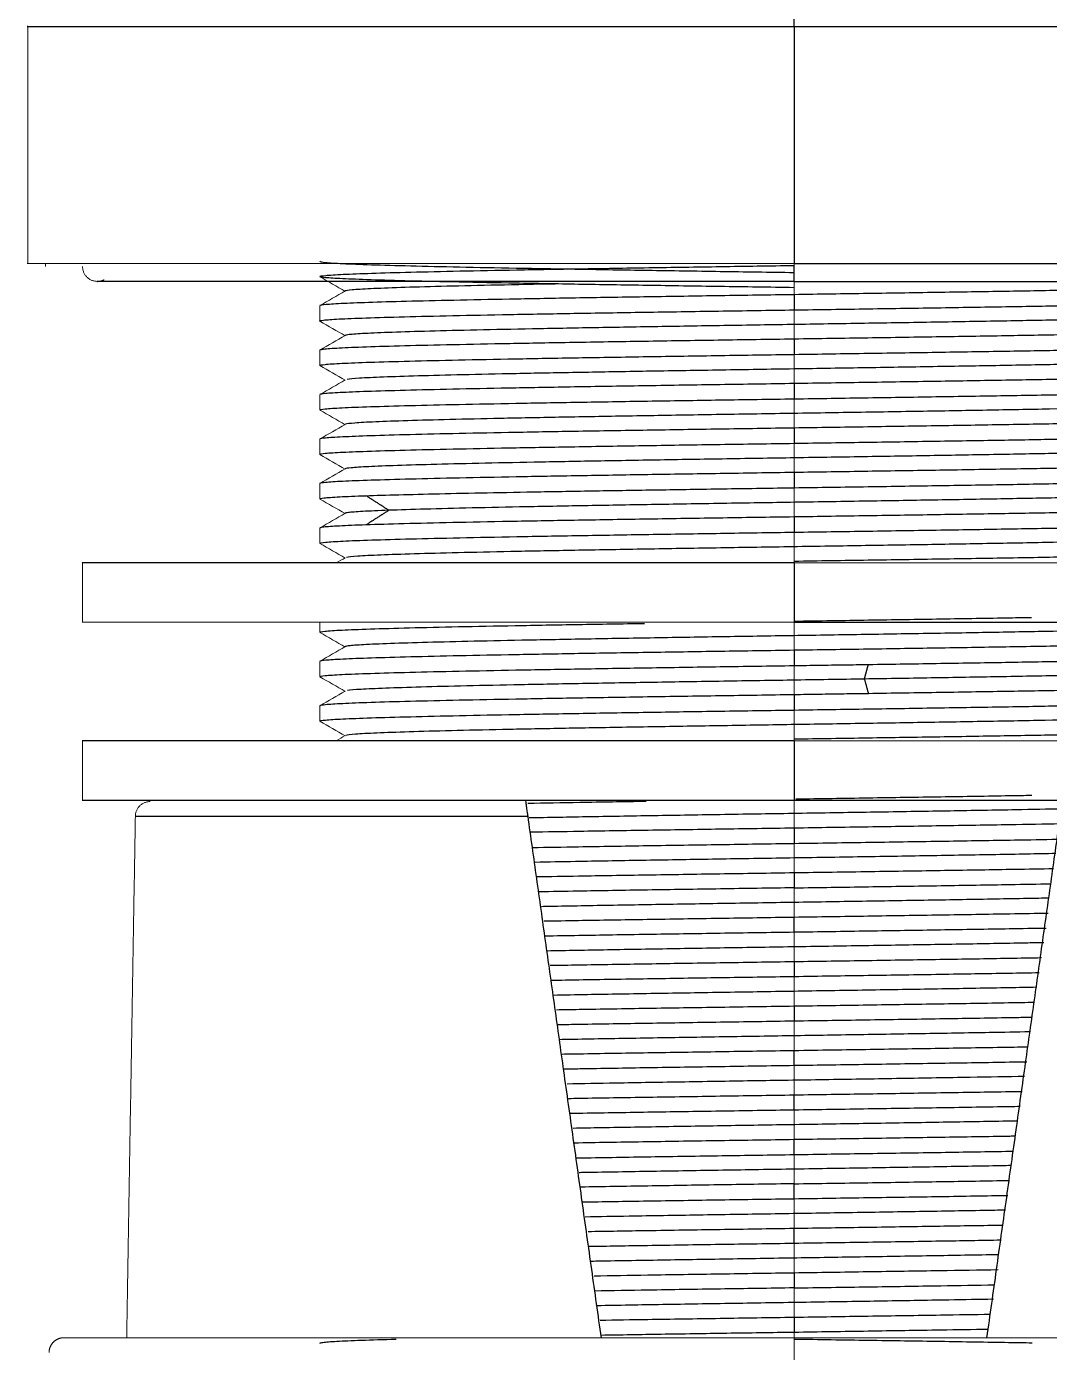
# Model space of a CAD drawing. Header units: inches. Extents: x 5272 to 5866, y 423 to 1263.
# Drawn here: x 5368.33 to 5402.83, y 630.76 to 675.5 of the extents above; entities that cross this region are included whole.
import ezdxf

# ---------------------------------------------------------------- set-up
doc = ezdxf.new("R2010")
doc.units = ezdxf.units.IN
doc.header["$LTSCALE"] = 4.84
doc.header["$MEASUREMENT"] = 0
doc.linetypes.add('CENTERX2', pattern=[20.32, 12.7, -2.54, 2.54, -2.54])
doc.layers.get('0').update_dxf_attribs({"linetype": 'CONTINUOUS', "lineweight": 13})
doc.layers.add('CENTER', color=1, linetype='CENTERX2', lineweight=15)

msp = doc.modelspace()

# ---------------------------------------------------------------- linework, layer by layer
at = {"lineweight": -3}
for points, degree in [([(5394.22, 675.5), (5394.22, 676), (5394.22, 676.5)], 2), ([(5394.22, 675.5), (5394.22, 671.5), (5394.22, 667.5)], 2), ([(5378.22, 667.577), (5378.219, 667.564), (5378.353, 667.539), (5378.943, 667.502), (5379.9, 667.464), (5381.232, 667.426), (5382.894, 667.388), (5384.811, 667.351), (5386.934, 667.314), (5389.254, 667.277), (5391.719, 667.239), (5393.387, 667.214), (5394.22, 667.202)], 3), ([(5378.22, 667.063), (5378.221, 667.076), (5378.357, 667.101), (5378.948, 667.138), (5379.918, 667.176), (5381.239, 667.213), (5382.897, 667.251), (5384.838, 667.289), (5386.957, 667.326), (5389.3, 667.364), (5391.73, 667.401), (5393.391, 667.426), (5394.22, 667.438)], 3), ([(5394.22, 666.452), (5394.22, 666.195), (5394.22, 665.938)], 2), ([(5394.22, 664.952), (5394.22, 664.695), (5394.22, 664.438)], 2), ([(5394.22, 663.452), (5394.22, 663.195), (5394.22, 662.938)], 2), ([(5394.22, 661.952), (5394.22, 661.695), (5394.22, 661.438)], 2), ([(5410.22, 660.826), (5410.219, 660.814), (5410.081, 660.788), (5409.489, 660.751), (5408.522, 660.714), (5407.203, 660.676), (5405.541, 660.638), (5403.603, 660.601), (5401.48, 660.564), (5399.148, 660.526), (5396.711, 660.489), (5395.049, 660.464), (5394.22, 660.452)], 3), ([(5394.22, 660.452), (5394.22, 660.195), (5394.22, 659.938)], 2), ([(5379.779, 659.669), (5380.1, 659.68), (5380.838, 659.702), (5382.219, 659.736), (5383.837, 659.77), (5385.647, 659.803), (5387.632, 659.837), (5389.737, 659.87), (5391.958, 659.904), (5393.465, 659.927), (5394.22, 659.938)], 3), ([(5380.549, 659.176), (5380.164, 659.423), (5379.779, 659.669)], 2), ([(5409.289, 659.796), (5409.206, 659.783), (5408.911, 659.757), (5408.08, 659.719), (5406.89, 659.68), (5405.369, 659.641), (5403.554, 659.603), (5401.491, 659.564), (5399.233, 659.525), (5396.869, 659.487), (5394.413, 659.448), (5391.94, 659.409), (5389.534, 659.37), (5387.238, 659.331), (5385.168, 659.293), (5383.309, 659.254), (5381.734, 659.215), (5380.904, 659.189), (5380.549, 659.176)], 3), ([(5380.549, 659.176), (5380.164, 658.929), (5379.779, 658.683)], 2), ([(5394.22, 658.952), (5393.362, 658.939), (5391.646, 658.913), (5389.135, 658.875), (5386.771, 658.837), (5384.594, 658.798), (5382.654, 658.76), (5381.007, 658.721), (5380.147, 658.696), (5379.779, 658.683)], 3), ([(5394.22, 658.952), (5394.22, 658.695), (5394.22, 658.438)], 2), ([(5378.22, 658.063), (5378.22, 658.076), (5378.356, 658.101), (5378.947, 658.138), (5379.917, 658.176), (5381.238, 658.213), (5382.896, 658.251), (5384.837, 658.289), (5386.956, 658.326), (5389.3, 658.364), (5391.73, 658.401), (5393.391, 658.426), (5394.22, 658.438)], 3), ([(5394.22, 657.4), (5394.22, 656.4), (5394.22, 655.4)], 2), ([(5394.22, 654.452), (5394.22, 654.195), (5394.22, 653.938)], 2), ([(5394.22, 653.938), (5394.499, 653.942), (5395.058, 653.95), (5395.893, 653.963), (5396.447, 653.971), (5396.723, 653.975)], 3), ([(5396.589, 653.482), (5396.656, 653.729), (5396.723, 653.975)], 2), ([(5409.269, 653.793), (5409.177, 653.78), (5408.859, 653.754), (5407.994, 653.715), (5406.767, 653.676), (5405.195, 653.637), (5403.372, 653.599), (5401.285, 653.56), (5399.008, 653.521), (5397.403, 653.495), (5396.589, 653.482)], 3), ([(5396.589, 653.482), (5395.781, 653.469), (5394.142, 653.444), (5391.683, 653.405), (5389.29, 653.366), (5387.052, 653.328), (5384.962, 653.289), (5383.13, 653.25), (5381.587, 653.211), (5380.387, 653.172), (5379.551, 653.134), (5379.245, 653.108), (5379.158, 653.095)], 3), ([(5396.589, 653.482), (5396.656, 653.236), (5396.723, 652.989)], 2), ([(5396.723, 652.989), (5396.447, 652.985), (5395.893, 652.977), (5395.058, 652.964), (5394.499, 652.956), (5394.22, 652.952)], 3), ([(5394.22, 652.952), (5394.22, 652.695), (5394.22, 652.438)], 2), ([(5378.22, 652.576), (5378.22, 652.573), (5378.226, 652.569), (5378.236, 652.566)], 3), ([(5410.22, 651.826), (5410.219, 651.814), (5410.081, 651.788), (5409.489, 651.751), (5408.523, 651.714), (5407.204, 651.676), (5405.542, 651.638), (5403.605, 651.601), (5401.48, 651.564), (5399.151, 651.526), (5396.712, 651.489), (5395.05, 651.464), (5394.22, 651.452)], 3), ([(5394.22, 651.4), (5394.22, 650.4), (5394.22, 649.4)], 2), ([(5394.22, 648.452), (5394.22, 648.195), (5394.22, 647.938)], 2), ([(5394.22, 646.952), (5394.22, 646.695), (5394.22, 646.438)], 2), ([(5394.22, 644.938), (5394.22, 645.195), (5394.22, 645.452)], 2), ([(5394.22, 643.952), (5394.22, 643.695), (5394.22, 643.438)], 2), ([(5394.22, 642.452), (5394.22, 642.195), (5394.22, 641.938)], 2), ([(5394.22, 640.438), (5394.22, 640.695), (5394.22, 640.952)], 2), ([(5394.22, 638.938), (5394.22, 639.195), (5394.22, 639.452)], 2), ([(5394.22, 637.438), (5394.22, 637.695), (5394.22, 637.952)], 2), ([(5394.22, 635.938), (5394.22, 636.195), (5394.22, 636.452)], 2), ([(5394.22, 634.438), (5394.22, 634.695), (5394.22, 634.952)], 2), ([(5394.22, 633.452), (5394.22, 633.195), (5394.22, 632.938)], 2), ([(5394.22, 631.952), (5394.22, 631.694), (5394.22, 631.437)], 2)]:
    msp.add_open_spline(points, degree=degree, dxfattribs=at)
for points, weights in [([(5368.37, 675.5), (5368.37, 675.5), (5394.22, 675.5)], [1, 0.707106781187, 1]), ([(5394.22, 675.5), (5420.07, 675.5), (5420.07, 675.5)], [1, 0.707106781187, 1]), ([(5394.22, 667.5), (5420.07, 667.5), (5420.07, 667.5)], [1, 0.707106781187, 1]), ([(5394.22, 666.918), (5394.22, 667.019), (5394.22, 667.4)], [0.913152139374, 0.760129439254, 1]), ([(5394.22, 657.4), (5370.22, 657.4), (5370.22, 657.4)], [1, 0.707106781187, 1]), ([(5394.22, 655.4), (5418.22, 655.4), (5418.22, 655.4)], [1, 0.707106781187, 1]), ([(5394.22, 651.4), (5370.22, 651.4), (5370.22, 651.4)], [1, 0.707106781187, 1]), ([(5370.22, 649.4), (5370.22, 649.4), (5394.22, 649.4)], [1, 0.707106781187, 1]), ([(5385.189, 649.245), (5385.182, 649.296), (5385.175, 649.347)], [1.00018138776, 1.00009711703, 1]), ([(5394.22, 649.4), (5418.22, 649.4), (5418.22, 649.4)], [1, 0.707106781187, 1]), ([(5372.001, 648.853), (5372.001, 648.853), (5385.244, 648.853)], [1, 0.837843470874, 1]), ([(5385.245, 648.847), (5385.237, 648.905), (5385.229, 648.963)], [1.00064820492, 1.00060940843, 1.00055310847]), ([(5387.717, 631.257), (5386.444, 640.313), (5385.244, 648.853)], [0.885204992467, 0.875321584899, 0.868524332197]), ([(5400.722, 631.257), (5401.995, 640.313), (5403.195, 648.853)], [0.885204992467, 0.875321584899, 0.868524332197])]:
    msp.add_rational_spline(points, weights, degree=2, dxfattribs=at)
for points, degree in [([(5368.37, 667.5), (5368.37, 671.5), (5368.37, 675.5)], 2), ([(5368.97, 667.4), (5368.97, 667.45), (5368.97, 667.5)], 2), ([(5379.08, 666.563), (5378.795, 666.728), (5378.51, 666.892), (5378.225, 667.057)], 3), ([(5378.225, 666.082), (5378.51, 666.247), (5378.795, 666.412), (5379.08, 666.576)], 3), ([(5378.22, 665.563), (5378.22, 665.82), (5378.22, 666.077)], 2), ([(5379.079, 665.064), (5378.795, 665.228), (5378.51, 665.392), (5378.225, 665.557)], 3), ([(5378.225, 664.583), (5378.51, 664.747), (5378.795, 664.912), (5379.079, 665.076)], 3), ([(5378.22, 664.063), (5378.22, 664.32), (5378.22, 664.577)], 2), ([(5379.079, 663.563), (5378.795, 663.728), (5378.51, 663.892), (5378.225, 664.057)], 3), ([(5378.225, 663.083), (5378.51, 663.247), (5378.795, 663.412), (5379.079, 663.576)], 3), ([(5378.22, 662.563), (5378.22, 662.82), (5378.22, 663.077)], 2), ([(5379.08, 662.063), (5378.795, 662.228), (5378.51, 662.392), (5378.225, 662.557)], 3), ([(5378.225, 661.582), (5378.51, 661.747), (5378.795, 661.912), (5379.08, 662.076)], 3), ([(5378.22, 661.063), (5378.22, 661.32), (5378.22, 661.577)], 2), ([(5379.079, 660.564), (5378.794, 660.728), (5378.51, 660.892), (5378.225, 661.057)], 3), ([(5378.225, 660.083), (5378.51, 660.247), (5378.795, 660.412), (5379.079, 660.576)], 3), ([(5378.22, 659.563), (5378.22, 659.82), (5378.22, 660.077)], 2), ([(5379.079, 659.063), (5378.795, 659.228), (5378.51, 659.392), (5378.225, 659.557)], 3), ([(5378.225, 658.582), (5378.51, 658.747), (5378.795, 658.912), (5379.08, 659.076)], 3), ([(5378.22, 658.063), (5378.22, 658.32), (5378.22, 658.577)], 2), ([(5379.08, 657.563), (5378.795, 657.728), (5378.51, 657.893), (5378.225, 658.057)], 3), ([(5370.22, 655.4), (5370.22, 656.4), (5370.22, 657.4)], 2), ([(5378.778, 657.402), (5378.878, 657.46), (5378.979, 657.518), (5379.08, 657.576)], 3), ([(5378.22, 655.063), (5378.22, 655.231), (5378.22, 655.4)], 2), ([(5379.08, 654.563), (5378.795, 654.728), (5378.51, 654.892), (5378.225, 655.057)], 3), ([(5378.225, 654.083), (5378.51, 654.247), (5378.795, 654.412), (5379.08, 654.576)], 3), ([(5378.22, 653.563), (5378.22, 653.82), (5378.22, 654.077)], 2), ([(5379.08, 653.063), (5378.795, 653.228), (5378.51, 653.392), (5378.225, 653.557)], 3), ([(5378.225, 652.582), (5378.51, 652.747), (5378.795, 652.911), (5379.08, 653.076)], 3), ([(5378.22, 652.063), (5378.22, 652.32), (5378.22, 652.577)], 2), ([(5379.079, 651.563), (5378.795, 651.728), (5378.51, 651.892), (5378.225, 652.057)], 3), ([(5378.775, 651.4), (5378.876, 651.459), (5378.978, 651.517), (5379.079, 651.576)], 3), ([(5370.22, 649.4), (5370.22, 650.4), (5370.22, 651.4)], 2), ([(5371.708, 631.257), (5371.854, 640.055), (5372.001, 648.853)], 2)]:
    msp.add_open_spline(points, degree=degree)
for points, weights in [([(5368.37, 667.5), (5368.37, 667.5), (5394.22, 667.5)], [1, 0.707106781187, 1]), ([(5370.72, 666.9), (5370.22, 666.9), (5370.22, 667.4)], [1, 0.707106781187, 1]), ([(5370.947, 666.954), (5370.84, 666.9), (5370.72, 666.9)], [0.874965315935, 0.909550746487, 1]), ([(5418.22, 657.4), (5418.22, 657.4), (5394.22, 657.4)], [1, 0.707106781187, 1]), ([(5370.22, 655.4), (5370.22, 655.4), (5394.22, 655.4)], [1, 0.707106781187, 1]), ([(5418.22, 651.4), (5418.22, 651.4), (5394.22, 651.4)], [1, 0.707106781187, 1]), ([(5372.001, 648.853), (5372.005, 649.351), (5372.503, 649.347)], [1, 0.707106781187, 1])]:
    msp.add_rational_spline(points, weights, degree=2)
for points in [[(5394.22, 666.9), (5384.486, 666.9), (5377.603, 666.9), (5370.72, 666.9), (5370.72, 666.9)], [(5394.22, 666.9), (5403.954, 666.9), (5410.837, 666.9), (5417.72, 666.9), (5417.72, 666.9)]]:
    msp.add_rational_spline(points, [1, 0.853553390593, 0.853553390593, 0.853553390593, 1], degree=2, knots=[0, 0, 0, 19.468037, 19.468037, 38.936075, 38.936075, 38.936075], dxfattribs=at)
for points, knots in [([(5394.22, 666.688), (5393.385, 666.701), (5391.712, 666.725), (5389.247, 666.763), (5386.913, 666.801), (5384.802, 666.837), (5382.884, 666.875), (5381.219, 666.913), (5379.886, 666.951), (5378.933, 666.988), (5378.385, 667.023), (5378.244, 667.046), (5378.225, 667.057)], [0, 0, 0, 0, 2.521064, 5.042128, 7.563192, 10.084256, 12.60532, 15.126384, 17.647448, 20.168512, 22.689576, 24.778849, 24.778849, 24.778849, 24.778849]), ([(5386.241, 666.812), (5386.137, 666.811), (5385.345, 666.796), (5383.945, 666.768), (5382.256, 666.729), (5380.892, 666.69), (5379.879, 666.651), (5379.262, 666.613), (5379.101, 666.588), (5379.08, 666.576)], [238.802645, 238.802645, 238.802645, 238.802645, 239.172377, 241.638071, 244.103766, 246.56946, 249.035155, 251.50085, 253.787572, 253.787572, 253.787572, 253.787572]), ([(5410.22, 666.827), (5410.22, 666.814), (5410.088, 666.789), (5409.51, 666.752), (5408.556, 666.715), (5407.221, 666.677), (5405.555, 666.639), (5403.634, 666.601), (5401.516, 666.564), (5399.186, 666.527), (5396.722, 666.489), (5395.053, 666.464), (5394.22, 666.452)], [-25.151414, -25.151414, -25.151414, -25.151414, -22.68956, -20.168498, -17.647436, -15.126373, -12.605311, -10.084249, -7.563187, -5.042124, -2.521062, 0, 0, 0, 0]), ([(5394.22, 666.452), (5393.384, 666.439), (5391.714, 666.414), (5389.283, 666.377), (5386.949, 666.34), (5384.843, 666.303), (5382.918, 666.265), (5381.271, 666.228), (5379.953, 666.191), (5378.975, 666.153), (5378.396, 666.118), (5378.244, 666.094), (5378.225, 666.083)], [0, 0, 0, 0, 2.521062, 5.042125, 7.563187, 10.08425, 12.605312, 15.126375, 17.647437, 20.1685, 22.689562, 24.89294, 24.89294, 24.89294, 24.89294]), ([(5394.22, 665.938), (5395.054, 665.95), (5396.727, 665.975), (5399.195, 666.013), (5401.532, 666.051), (5403.647, 666.088), (5405.555, 666.125), (5407.217, 666.163), (5408.55, 666.201), (5409.504, 666.238), (5410.055, 666.273), (5410.196, 666.296), (5410.214, 666.307)], [0, 0, 0, 0, 2.521065, 5.042129, 7.563194, 10.084259, 12.605324, 15.126388, 17.647453, 20.168518, 22.689582, 24.800759, 24.800759, 24.800759, 24.800759]), ([(5378.22, 665.563), (5378.22, 665.573), (5378.317, 665.596), (5378.81, 665.631), (5379.724, 665.669), (5381.023, 665.708), (5382.656, 665.746), (5384.598, 665.785), (5386.751, 665.822), (5389.145, 665.861), (5391.661, 665.9), (5393.369, 665.925), (5394.22, 665.938)], [-25.222647, -25.222647, -25.222647, -25.222647, -23.196074, -20.618733, -18.041391, -15.46405, -12.886708, -10.309366, -7.732025, -5.154683, -2.577342, 0, 0, 0, 0]), ([(5409.312, 665.8), (5409.243, 665.787), (5408.971, 665.761), (5408.173, 665.722), (5407.023, 665.684), (5405.551, 665.646), (5403.747, 665.606), (5401.692, 665.568), (5399.439, 665.529), (5397.053, 665.49), (5394.602, 665.451), (5392.146, 665.412), (5389.746, 665.374), (5387.463, 665.335), (5385.354, 665.296), (5383.472, 665.258), (5381.874, 665.219), (5380.609, 665.18), (5379.69, 665.142), (5379.209, 665.107), (5379.095, 665.085), (5379.079, 665.077)], [303.280436, 303.280436, 303.280436, 303.280436, 305.746131, 308.211825, 310.67752, 313.143215, 315.608909, 318.074604, 320.540298, 323.005993, 325.471688, 327.937382, 330.403077, 332.868771, 335.334466, 337.800161, 340.265855, 342.73155, 345.197245, 347.662939, 349.32843, 349.32843, 349.32843, 349.32843]), ([(5410.22, 665.327), (5410.22, 665.315), (5410.095, 665.29), (5409.529, 665.253), (5408.578, 665.216), (5407.242, 665.177), (5405.571, 665.139), (5403.653, 665.101), (5401.527, 665.064), (5399.184, 665.027), (5396.715, 664.989), (5395.049, 664.964), (5394.22, 664.952)], [25.309822, 25.309822, 25.309822, 25.309822, 27.731705, 30.252769, 32.773833, 35.294897, 37.815961, 40.337025, 42.858089, 45.379154, 47.900218, 50.421282, 50.421282, 50.421282, 50.421282]), ([(5394.22, 664.952), (5393.364, 664.939), (5391.65, 664.913), (5389.131, 664.875), (5386.74, 664.836), (5384.594, 664.798), (5382.661, 664.76), (5381.033, 664.722), (5379.732, 664.683), (5378.815, 664.645), (5378.347, 664.612), (5378.24, 664.591), (5378.225, 664.583)], [-38.660099, -38.660099, -38.660099, -38.660099, -36.082759, -33.505419, -30.928079, -28.350739, -25.773399, -23.19606, -20.61872, -18.04138, -15.46404, -13.84084, -13.84084, -13.84084, -13.84084]), ([(5378.22, 664.063), (5378.219, 664.075), (5378.343, 664.099), (5378.911, 664.136), (5379.863, 664.174), (5381.197, 664.212), (5382.86, 664.25), (5384.777, 664.288), (5386.907, 664.325), (5389.256, 664.363), (5391.727, 664.401), (5393.392, 664.425), (5394.22, 664.438)], [-25.122337, -25.122337, -25.122337, -25.122337, -22.689592, -20.168526, -17.64746, -15.126394, -12.605329, -10.084263, -7.563197, -5.042131, -2.521066, 0, 0, 0, 0]), ([(5394.22, 664.438), (5395.055, 664.451), (5396.729, 664.475), (5399.197, 664.513), (5401.534, 664.551), (5403.64, 664.587), (5405.549, 664.625), (5407.186, 664.662), (5408.519, 664.7), (5409.483, 664.737), (5410.05, 664.773), (5410.195, 664.796), (5410.214, 664.807)], [-50.421317, -50.421317, -50.421317, -50.421317, -47.900251, -45.379185, -42.858119, -40.337054, -37.815988, -35.294922, -32.773856, -30.25279, -27.731724, -25.563414, -25.563414, -25.563414, -25.563414]), ([(5409.36, 664.313), (5409.345, 664.305), (5409.237, 664.284), (5408.772, 664.249), (5407.869, 664.211), (5406.603, 664.172), (5405.015, 664.133), (5403.134, 664.094), (5401.053, 664.056), (5398.793, 664.018), (5396.377, 663.979), (5393.912, 663.94), (5391.444, 663.901), (5389.078, 663.863), (5386.851, 663.824), (5384.801, 663.786), (5382.999, 663.747), (5381.491, 663.708), (5380.312, 663.67), (5379.499, 663.631), (5379.216, 663.605), (5379.14, 663.592)], [35.375909, 35.375909, 35.375909, 35.375909, 36.985419, 39.451114, 41.916808, 44.382503, 46.848197, 49.313892, 51.779587, 54.245281, 56.710976, 59.17667, 61.642365, 64.10806, 66.573754, 69.039449, 71.505144, 73.970838, 76.436533, 78.902227, 81.367922, 81.367922, 81.367922, 81.367922]), ([(5410.22, 663.827), (5410.22, 663.815), (5410.094, 663.79), (5409.522, 663.753), (5408.566, 663.715), (5407.232, 663.677), (5405.584, 663.639), (5403.657, 663.602), (5401.535, 663.565), (5399.184, 663.527), (5396.714, 663.489), (5395.048, 663.464), (5394.22, 663.452)], [-25.144136, -25.144136, -25.144136, -25.144136, -22.689594, -20.168528, -17.647462, -15.126396, -12.60533, -10.084264, -7.563198, -5.042132, -2.521066, 0, 0, 0, 0]), ([(5394.22, 663.452), (5393.386, 663.439), (5391.714, 663.414), (5389.246, 663.377), (5386.91, 663.339), (5384.795, 663.302), (5382.892, 663.265), (5381.238, 663.227), (5379.904, 663.189), (5378.944, 663.152), (5378.385, 663.116), (5378.243, 663.093), (5378.225, 663.083)], [-50.421318, -50.421318, -50.421318, -50.421318, -47.900252, -45.379187, -42.858121, -40.337055, -37.815989, -35.294923, -32.773857, -30.252791, -27.731725, -25.580641, -25.580641, -25.580641, -25.580641]), ([(5394.22, 662.938), (5395.056, 662.95), (5396.728, 662.975), (5399.17, 663.013), (5401.509, 663.05), (5403.609, 663.087), (5405.531, 663.124), (5407.167, 663.162), (5408.491, 663.199), (5409.466, 663.236), (5410.045, 663.272), (5410.195, 663.296), (5410.214, 663.307)], [0, 0, 0, 0, 2.521064, 5.042128, 7.563192, 10.084257, 12.605321, 15.126385, 17.647449, 20.168513, 22.689577, 24.902942, 24.902942, 24.902942, 24.902942]), ([(5378.22, 662.563), (5378.22, 662.575), (5378.348, 662.6), (5378.917, 662.637), (5379.868, 662.674), (5381.204, 662.712), (5382.875, 662.751), (5384.799, 662.788), (5386.916, 662.825), (5389.255, 662.863), (5391.72, 662.9), (5393.388, 662.926), (5394.22, 662.938)], [25.302802, 25.302802, 25.302802, 25.302802, 27.731687, 30.25275, 32.773812, 35.294875, 37.815937, 40.337, 42.858062, 45.379125, 47.900187, 50.42125, 50.42125, 50.42125, 50.42125]), ([(5409.36, 662.813), (5409.34, 662.802), (5409.182, 662.777), (5408.577, 662.739), (5407.592, 662.701), (5406.242, 662.662), (5404.563, 662.623), (5402.616, 662.585), (5400.464, 662.546), (5398.148, 662.507), (5395.729, 662.469), (5393.272, 662.43), (5390.81, 662.391), (5388.457, 662.352), (5386.25, 662.313), (5384.275, 662.275), (5382.566, 662.237), (5381.128, 662.198), (5380.045, 662.159), (5379.334, 662.12), (5379.127, 662.094), (5379.09, 662.081)], [130.904258, 130.904258, 130.904258, 130.904258, 133.147509, 135.613203, 138.078898, 140.544592, 143.010287, 145.475982, 147.941676, 150.407371, 152.873065, 155.33876, 157.804455, 160.270149, 162.735844, 165.201538, 167.667233, 170.132928, 172.598622, 175.064317, 177.530011, 177.530011, 177.530011, 177.530011]), ([(5410.22, 662.327), (5410.219, 662.314), (5410.087, 662.289), (5409.501, 662.252), (5408.533, 662.214), (5407.206, 662.176), (5405.557, 662.139), (5403.617, 662.101), (5401.501, 662.064), (5399.152, 662.026), (5396.711, 661.989), (5395.048, 661.964), (5394.22, 661.952)], [25.220323, 25.220323, 25.220323, 25.220323, 27.731711, 30.252776, 32.773841, 35.294905, 37.81597, 40.337035, 42.858099, 45.379164, 47.900228, 50.421293, 50.421293, 50.421293, 50.421293]), ([(5394.22, 661.952), (5393.385, 661.939), (5391.712, 661.914), (5389.246, 661.876), (5386.911, 661.839), (5384.8, 661.802), (5382.883, 661.765), (5381.218, 661.727), (5379.885, 661.689), (5378.933, 661.651), (5378.385, 661.616), (5378.243, 661.593), (5378.225, 661.583)], [0, 0, 0, 0, 2.521064, 5.042128, 7.563192, 10.084256, 12.60532, 15.126383, 17.647447, 20.168511, 22.689575, 24.783721, 24.783721, 24.783721, 24.783721]), ([(5394.22, 661.438), (5395.056, 661.451), (5396.726, 661.475), (5399.164, 661.513), (5401.488, 661.55), (5403.6, 661.587), (5405.527, 661.624), (5407.181, 661.662), (5408.499, 661.699), (5409.471, 661.737), (5410.044, 661.772), (5410.195, 661.796), (5410.214, 661.807)], [-50.421246, -50.421246, -50.421246, -50.421246, -47.900184, -45.379122, -42.858059, -40.336997, -37.815935, -35.294872, -32.77381, -30.252748, -27.731685, -25.563771, -25.563771, -25.563771, -25.563771]), ([(5378.22, 661.063), (5378.22, 661.075), (5378.355, 661.101), (5378.942, 661.138), (5379.899, 661.175), (5381.232, 661.213), (5382.894, 661.251), (5384.811, 661.288), (5386.933, 661.325), (5389.254, 661.363), (5391.719, 661.401), (5393.387, 661.425), (5394.22, 661.438)], [-25.187702, -25.187702, -25.187702, -25.187702, -22.689574, -20.16851, -17.647446, -15.126383, -12.605319, -10.084255, -7.563191, -5.042128, -2.521064, 0, 0, 0, 0]), ([(5409.343, 661.307), (5409.297, 661.294), (5409.073, 661.268), (5408.345, 661.229), (5407.246, 661.19), (5405.798, 661.151), (5404.067, 661.113), (5402.058, 661.074), (5399.834, 661.035), (5397.466, 660.996), (5395.015, 660.957), (5392.546, 660.919), (5390.123, 660.88), (5387.811, 660.841), (5385.671, 660.802), (5383.755, 660.764), (5382.114, 660.725), (5380.782, 660.686), (5379.811, 660.648), (5379.247, 660.611), (5379.099, 660.587), (5379.079, 660.576)], [226.843904, 226.843904, 226.843904, 226.843904, 229.309598, 231.775293, 234.240987, 236.706682, 239.172377, 241.638071, 244.103766, 246.56946, 249.035155, 251.50085, 253.966544, 256.432239, 258.897933, 261.363628, 263.829323, 266.295017, 268.760712, 271.226406, 273.319459, 273.319459, 273.319459, 273.319459]), ([(5394.22, 660.452), (5393.387, 660.439), (5391.718, 660.414), (5389.256, 660.377), (5386.937, 660.339), (5384.815, 660.302), (5382.894, 660.265), (5381.228, 660.227), (5379.894, 660.189), (5378.939, 660.152), (5378.385, 660.116), (5378.243, 660.093), (5378.225, 660.083)], [-50.421325, -50.421325, -50.421325, -50.421325, -47.900259, -45.379192, -42.858126, -40.33706, -37.815994, -35.294927, -32.773861, -30.252795, -27.731729, -25.637129, -25.637129, -25.637129, -25.637129]), ([(5394.22, 659.938), (5395.055, 659.95), (5396.727, 659.975), (5399.188, 660.013), (5401.496, 660.05), (5403.62, 660.087), (5405.544, 660.125), (5407.206, 660.162), (5408.534, 660.2), (5409.49, 660.237), (5410.051, 660.273), (5410.196, 660.296), (5410.215, 660.307)], [-50.421304, -50.421304, -50.421304, -50.421304, -47.900239, -45.379173, -42.858108, -40.337043, -37.815978, -35.294913, -32.773847, -30.252782, -27.731717, -25.612019, -25.612019, -25.612019, -25.612019]), ([(5378.22, 659.563), (5378.22, 659.574), (5378.324, 659.597), (5378.832, 659.632), (5379.427, 659.657), (5379.779, 659.669)], [-7.143586, -7.143586, -7.143586, -7.143586, -4.976862, -2.488431, 0, 0, 0, 0]), ([(5380.549, 659.176), (5380.198, 659.163), (5379.613, 659.138), (5379.188, 659.104), (5379.093, 659.084), (5379.08, 659.076)], [0, 0, 0, 0, 2.465695, 4.931389, 6.35223, 6.35223, 6.35223, 6.35223]), ([(5410.213, 659.32), (5410.193, 659.309), (5410.047, 659.286), (5409.491, 659.251), (5408.537, 659.214), (5407.21, 659.176), (5405.548, 659.138), (5403.623, 659.101), (5401.494, 659.064), (5399.182, 659.027), (5396.719, 658.989), (5395.052, 658.964), (5394.22, 658.952)], [-24.751695, -24.751695, -24.751695, -24.751695, -22.689588, -20.168523, -17.647458, -15.126392, -12.605327, -10.084261, -7.563196, -5.042131, -2.521065, 0, 0, 0, 0]), ([(5379.779, 658.683), (5379.423, 658.671), (5378.826, 658.646), (5378.351, 658.612), (5378.239, 658.591), (5378.225, 658.583)], [-32.349468, -32.349468, -32.349468, -32.349468, -29.861047, -27.372626, -25.651054, -25.651054, -25.651054, -25.651054]), ([(5394.22, 658.438), (5395.053, 658.45), (5396.724, 658.475), (5399.186, 658.513), (5401.514, 658.55), (5403.628, 658.587), (5405.55, 658.625), (5407.217, 658.663), (5408.551, 658.701), (5409.506, 658.738), (5410.055, 658.773), (5410.197, 658.796), (5410.215, 658.807)], [-50.421303, -50.421303, -50.421303, -50.421303, -47.900238, -45.379173, -42.858107, -40.337042, -37.815977, -35.294912, -32.773847, -30.252782, -27.731717, -25.636429, -25.636429, -25.636429, -25.636429]), ([(5409.36, 658.313), (5409.344, 658.304), (5409.221, 658.282), (5408.717, 658.246), (5407.773, 658.207), (5406.485, 658.169), (5404.888, 658.13), (5402.998, 658.092), (5400.883, 658.053), (5398.59, 658.014), (5396.183, 657.976), (5393.713, 657.937), (5391.282, 657.899), (5388.904, 657.86), (5386.66, 657.821), (5384.619, 657.782), (5382.831, 657.743), (5381.364, 657.705), (5380.221, 657.666), (5379.439, 657.627), (5379.18, 657.601), (5379.117, 657.588)], [54.912368, 54.912368, 54.912368, 54.912368, 56.710976, 59.176671, 61.642365, 64.10806, 66.573755, 69.039449, 71.505144, 73.970839, 76.436533, 78.902228, 81.367922, 83.833617, 86.299312, 88.765006, 91.230701, 93.696396, 96.16209, 98.627785, 101.093479, 101.093479, 101.093479, 101.093479]), ([(5410.22, 657.827), (5410.22, 657.814), (5410.088, 657.789), (5409.512, 657.752), (5408.558, 657.715), (5407.224, 657.677), (5405.557, 657.639), (5403.635, 657.601), (5401.518, 657.564), (5399.186, 657.527), (5396.722, 657.489), (5395.052, 657.464), (5394.22, 657.452)], [-25.146093, -25.146093, -25.146093, -25.146093, -22.689563, -20.1685, -17.647438, -15.126375, -12.605313, -10.08425, -7.563188, -5.042125, -2.521063, 0, 0, 0, 0]), ([(5394.22, 655.438), (5395.055, 655.45), (5396.729, 655.475), (5399.197, 655.513), (5401.015, 655.542), (5401.985, 655.559), (5402.224, 655.563)], [-50.421323, -50.421323, -50.421323, -50.421323, -47.900257, -45.379191, -42.858125, -42.017192, -42.017192, -42.017192, -42.017192]), ([(5378.22, 655.063), (5378.219, 655.075), (5378.343, 655.099), (5378.911, 655.136), (5379.863, 655.174), (5381.197, 655.212), (5382.859, 655.25), (5384.777, 655.288), (5386.875, 655.324), (5388.403, 655.349), (5389.168, 655.361)], [-25.124387, -25.124387, -25.124387, -25.124387, -22.68959, -20.168525, -17.647459, -15.126394, -12.605328, -10.084262, -7.563197, -5.155163, -5.155163, -5.155163, -5.155163]), ([(5409.325, 655.303), (5409.265, 655.29), (5409.012, 655.264), (5408.242, 655.225), (5407.103, 655.186), (5405.629, 655.147), (5403.855, 655.109), (5401.834, 655.07), (5399.613, 655.031), (5397.241, 654.993), (5394.804, 654.954), (5392.364, 654.916), (5389.933, 654.877), (5387.625, 654.838), (5385.487, 654.799), (5383.594, 654.76), (5381.99, 654.722), (5380.68, 654.683), (5379.737, 654.644), (5379.221, 654.609), (5379.096, 654.586), (5379.08, 654.577)], [246.569462, 246.569462, 246.569462, 246.569462, 249.035157, 251.500851, 253.966546, 256.43224, 258.897935, 261.36363, 263.829324, 266.295019, 268.760713, 271.226408, 273.692103, 276.157797, 278.623492, 281.089187, 283.554881, 286.020576, 288.48627, 290.951965, 292.805149, 292.805149, 292.805149, 292.805149]), ([(5410.22, 654.827), (5410.22, 654.815), (5410.095, 654.79), (5409.523, 654.753), (5408.568, 654.715), (5407.234, 654.677), (5405.584, 654.639), (5403.659, 654.602), (5401.535, 654.565), (5399.185, 654.527), (5396.713, 654.489), (5395.048, 654.464), (5394.22, 654.452)], [-25.140627, -25.140627, -25.140627, -25.140627, -22.689595, -20.168528, -17.647462, -15.126396, -12.60533, -10.084264, -7.563198, -5.042132, -2.521066, 0, 0, 0, 0]), ([(5394.22, 654.452), (5393.386, 654.439), (5391.714, 654.414), (5389.246, 654.376), (5386.91, 654.339), (5384.796, 654.302), (5382.893, 654.265), (5381.24, 654.227), (5379.907, 654.189), (5378.946, 654.152), (5378.386, 654.116), (5378.244, 654.093), (5378.225, 654.083)], [-50.421312, -50.421312, -50.421312, -50.421312, -47.900246, -45.379181, -42.858115, -40.33705, -37.815984, -35.294918, -32.773853, -30.252787, -27.731722, -25.587436, -25.587436, -25.587436, -25.587436]), ([(5396.723, 653.975), (5397.548, 653.988), (5399.181, 654.013), (5401.528, 654.051), (5403.666, 654.088), (5405.559, 654.125), (5407.196, 654.162), (5408.514, 654.2), (5409.481, 654.237), (5410.049, 654.272), (5410.195, 654.296), (5410.214, 654.307)], [-47.899997, -47.899997, -47.899997, -47.899997, -45.378945, -42.857892, -40.33684, -37.815787, -35.294735, -32.773682, -30.25263, -27.731577, -25.566813, -25.566813, -25.566813, -25.566813]), ([(5378.22, 653.563), (5378.22, 653.575), (5378.348, 653.6), (5378.918, 653.637), (5379.87, 653.674), (5381.206, 653.712), (5382.876, 653.751), (5384.8, 653.788), (5386.917, 653.825), (5389.254, 653.863), (5391.719, 653.901), (5393.388, 653.925), (5394.22, 653.938)], [25.299503, 25.299503, 25.299503, 25.299503, 27.731686, 30.252749, 32.773811, 35.294873, 37.815936, 40.336998, 42.85806, 45.379123, 47.900185, 50.421248, 50.421248, 50.421248, 50.421248]), ([(5410.22, 653.327), (5410.219, 653.314), (5410.09, 653.289), (5409.508, 653.252), (5408.548, 653.215), (5407.229, 653.177), (5405.582, 653.139), (5403.678, 653.102), (5401.53, 653.064), (5399.176, 653.027), (5397.545, 653.002), (5396.723, 652.989)], [-22.662987, -22.662987, -22.662987, -22.662987, -20.168418, -17.647365, -15.126313, -12.605261, -10.084209, -7.563157, -5.042104, -2.521052, 0, 0, 0, 0]), ([(5394.22, 652.952), (5393.385, 652.939), (5391.713, 652.914), (5389.248, 652.877), (5386.914, 652.839), (5384.802, 652.802), (5382.884, 652.765), (5381.219, 652.727), (5379.886, 652.689), (5378.933, 652.651), (5378.384, 652.616), (5378.243, 652.593), (5378.225, 652.583)], [0, 0, 0, 0, 2.521064, 5.042128, 7.563192, 10.084257, 12.605321, 15.126385, 17.647449, 20.168513, 22.689577, 24.789456, 24.789456, 24.789456, 24.789456]), ([(5394.22, 652.438), (5395.056, 652.451), (5396.727, 652.475), (5399.166, 652.513), (5401.488, 652.55), (5403.602, 652.587), (5405.528, 652.624), (5407.183, 652.662), (5408.501, 652.699), (5409.473, 652.737), (5410.045, 652.772), (5410.195, 652.796), (5410.214, 652.807)], [-50.42125, -50.42125, -50.42125, -50.42125, -47.900188, -45.379125, -42.858063, -40.337, -37.815938, -35.294875, -32.773813, -30.25275, -27.731688, -25.568798, -25.568798, -25.568798, -25.568798]), ([(5378.22, 652.063), (5378.22, 652.075), (5378.355, 652.101), (5378.943, 652.138), (5379.9, 652.175), (5381.232, 652.213), (5382.893, 652.251), (5384.811, 652.288), (5386.934, 652.325), (5389.254, 652.363), (5391.719, 652.401), (5393.387, 652.425), (5394.22, 652.438)], [25.230111, 25.230111, 25.230111, 25.230111, 27.731705, 30.252769, 32.773833, 35.294897, 37.815961, 40.337025, 42.858089, 45.379153, 47.900217, 50.421281, 50.421281, 50.421281, 50.421281]), ([(5409.36, 652.313), (5409.341, 652.302), (5409.196, 652.279), (5408.623, 652.242), (5407.652, 652.203), (5406.314, 652.164), (5404.654, 652.125), (5402.72, 652.086), (5400.553, 652.047), (5398.25, 652.009), (5395.827, 651.97), (5393.346, 651.931), (5390.899, 651.892), (5388.541, 651.854), (5386.338, 651.815), (5384.343, 651.776), (5382.608, 651.738), (5381.179, 651.699), (5380.087, 651.66), (5379.366, 651.622), (5379.143, 651.596), (5379.097, 651.583)], [74.361687, 74.361687, 74.361687, 74.361687, 76.436433, 78.902125, 81.367816, 83.833508, 86.299199, 88.76489, 91.230582, 93.696273, 96.161965, 98.627656, 101.093347, 103.559039, 106.02473, 108.490422, 110.956113, 113.421804, 115.887496, 118.353187, 120.818879, 120.818879, 120.818879, 120.818879]), ([(5385.233, 648.931), (5385.225, 648.992), (5385.216, 649.052), (5385.209, 649.104), (5385.201, 649.159), (5385.194, 649.207), (5385.189, 649.245)], [-0.7648052, -0.7648052, -0.7648052, -0.7648052, -0.5695643, -0.5695643, -0.5695643, -0.3619061, -0.3619061, -0.3619061, -0.3619061]), ([(5385.233, 649.295), (5385.798, 649.306), (5387.07, 649.328), (5388.461, 649.35), (5389.226, 649.362)], [40.786311, 40.786311, 40.786311, 40.786311, 42.858089, 45.285857, 45.285857, 45.285857, 45.285857]), ([(5394.274, 649.439), (5395.09, 649.451), (5396.741, 649.476), (5399.185, 649.513), (5401.005, 649.542), (5401.987, 649.559), (5402.235, 649.563)], [0.054747, 0.054747, 0.054747, 0.054747, 2.521065, 5.04213, 7.563196, 8.43931, 8.43931, 8.43931, 8.43931]), ([(5403.277, 649.098), (5402.77, 649.088), (5401.553, 649.065), (5399.507, 649.03), (5397.115, 648.991), (5394.649, 648.952), (5392.173, 648.913), (5389.758, 648.874), (5387.46, 648.835), (5386.018, 648.809), (5385.322, 648.795), (5385.288, 648.794)], [279.187192, 279.187192, 279.187192, 279.187192, 281.08882, 283.554511, 286.020202, 288.485894, 290.951585, 293.417277, 295.882968, 298.348659, 298.475952, 298.475952, 298.475952, 298.475952]), ([(5394.22, 648.452), (5393.384, 648.439), (5391.714, 648.414), (5389.283, 648.377), (5387.124, 648.342), (5385.863, 648.321), (5385.332, 648.311)], [0, 0, 0, 0, 2.521062, 5.042125, 7.563187, 9.516996, 9.516996, 9.516996, 9.516996]), ([(5403.2, 648.594), (5402.649, 648.584), (5401.363, 648.562), (5399.186, 648.527), (5396.722, 648.489), (5395.053, 648.464), (5394.22, 648.452)], [40.832697, 40.832697, 40.832697, 40.832697, 42.858062, 45.379124, 47.900187, 50.421249, 50.421249, 50.421249, 50.421249]), ([(5385.392, 647.798), (5385.894, 647.807), (5387.129, 647.829), (5389.263, 647.863), (5391.726, 647.901), (5393.391, 647.925), (5394.22, 647.938)], [-9.388002, -9.388002, -9.388002, -9.388002, -7.563198, -5.042132, -2.521066, 0, 0, 0, 0]), ([(5394.22, 647.938), (5395.077, 647.951), (5396.793, 647.976), (5399.319, 648.015), (5401.415, 648.049), (5402.625, 648.07), (5403.086, 648.078)], [-23.109228, -23.109228, -23.109228, -23.109228, -20.541536, -17.973844, -15.406152, -13.72159, -13.72159, -13.72159, -13.72159]), ([(5403.044, 647.593), (5402.403, 647.581), (5401.023, 647.556), (5398.76, 647.517), (5396.356, 647.479), (5393.92, 647.44), (5391.458, 647.401), (5389.065, 647.362), (5387.075, 647.328), (5385.927, 647.307), (5385.49, 647.298)], [12.431138, 12.431138, 12.431138, 12.431138, 14.794148, 17.25984, 19.725531, 22.191223, 24.656914, 27.122606, 29.588297, 31.1906, 31.1906, 31.1906, 31.1906]), ([(5385.531, 646.815), (5385.988, 646.823), (5387.173, 646.843), (5389.247, 646.877), (5391.709, 646.914), (5393.384, 646.939), (5394.22, 646.952)], [41.191287, 41.191287, 41.191287, 41.191287, 42.858123, 45.379189, 47.900255, 50.421321, 50.421321, 50.421321, 50.421321]), ([(5394.22, 646.952), (5395.076, 646.964), (5396.792, 646.99), (5399.321, 647.029), (5401.373, 647.062), (5402.544, 647.082), (5402.967, 647.09)], [0, 0, 0, 0, 2.567699, 5.135399, 7.703098, 9.233625, 9.233625, 9.233625, 9.233625]), ([(5394.22, 646.438), (5395.055, 646.45), (5396.729, 646.475), (5399.197, 646.513), (5401.255, 646.546), (5402.43, 646.566), (5402.875, 646.574)], [-50.421325, -50.421325, -50.421325, -50.421325, -47.900259, -45.379192, -42.858126, -41.240399, -41.240399, -41.240399, -41.240399]), ([(5394.22, 646.438), (5393.392, 646.426), (5391.727, 646.4), (5389.256, 646.363), (5387.207, 646.33), (5386.036, 646.31), (5385.603, 646.302)], [-50.421313, -50.421313, -50.421313, -50.421313, -47.900248, -45.379182, -42.858116, -41.301723, -41.301723, -41.301723, -41.301723]), ([(5402.811, 646.089), (5402.699, 646.087), (5401.907, 646.072), (5400.346, 646.044), (5398.023, 646.005), (5395.604, 645.967), (5393.148, 645.928), (5390.712, 645.889), (5388.38, 645.851), (5386.743, 645.822), (5385.874, 645.806), (5385.693, 645.802)], [108.07985, 108.07985, 108.07985, 108.07985, 108.490422, 110.956114, 113.421805, 115.887497, 118.353188, 120.818879, 123.284571, 125.750262, 126.410771, 126.410771, 126.410771, 126.410771]), ([(5385.793, 645.319), (5386.167, 645.326), (5387.274, 645.345), (5389.246, 645.376), (5391.714, 645.414), (5393.386, 645.439), (5394.22, 645.452)], [-8.904999, -8.904999, -8.904999, -8.904999, -7.563197, -5.042131, -2.521066, 0, 0, 0, 0]), ([(5394.22, 645.452), (5395.048, 645.464), (5396.714, 645.489), (5399.184, 645.527), (5401.218, 645.559), (5402.372, 645.579), (5402.79, 645.587)], [0, 0, 0, 0, 2.521066, 5.042132, 7.563199, 9.065606, 9.065606, 9.065606, 9.065606]), ([(5394.22, 644.938), (5393.388, 644.926), (5391.72, 644.9), (5389.255, 644.863), (5387.287, 644.831), (5386.183, 644.812), (5385.813, 644.806)], [-50.421249, -50.421249, -50.421249, -50.421249, -47.900186, -45.379124, -42.858062, -41.534026, -41.534026, -41.534026, -41.534026]), ([(5402.715, 645.071), (5402.312, 645.064), (5401.181, 645.045), (5399.171, 645.013), (5396.728, 644.975), (5395.056, 644.95), (5394.22, 644.938)], [-9.021131, -9.021131, -9.021131, -9.021131, -7.563192, -5.042128, -2.521064, 0, 0, 0, 0]), ([(5402.635, 644.586), (5402.435, 644.582), (5401.539, 644.565), (5399.84, 644.535), (5397.506, 644.497), (5395.079, 644.458), (5392.621, 644.42), (5390.207, 644.381), (5387.938, 644.343), (5386.542, 644.318), (5385.896, 644.306)], [203.931063, 203.931063, 203.931063, 203.931063, 204.652388, 207.118079, 209.58377, 212.049462, 214.515153, 216.980845, 219.446536, 221.777599, 221.777599, 221.777599, 221.777599]), ([(5385.996, 643.823), (5386.306, 643.828), (5387.349, 643.846), (5389.246, 643.876), (5391.712, 643.914), (5393.385, 643.939), (5394.22, 643.952)], [-8.66715, -8.66715, -8.66715, -8.66715, -7.563191, -5.042128, -2.521064, 0, 0, 0, 0]), ([(5394.22, 643.952), (5395.048, 643.964), (5396.711, 643.989), (5399.152, 644.026), (5401.112, 644.058), (5402.201, 644.076), (5402.557, 644.083)], [-50.421291, -50.421291, -50.421291, -50.421291, -47.900226, -45.379162, -42.858097, -41.58991, -41.58991, -41.58991, -41.58991]), ([(5394.22, 643.438), (5393.387, 643.425), (5391.719, 643.401), (5389.254, 643.363), (5387.381, 643.333), (5386.349, 643.315), (5386.049, 643.31)], [0, 0, 0, 0, 2.521063, 5.042127, 7.56319, 8.623307, 8.623307, 8.623307, 8.623307]), ([(5402.482, 643.567), (5402.147, 643.562), (5401.081, 643.543), (5399.163, 643.512), (5396.726, 643.475), (5395.056, 643.45), (5394.22, 643.438)], [41.661275, 41.661275, 41.661275, 41.661275, 42.858055, 45.379117, 47.900179, 50.421241, 50.421241, 50.421241, 50.421241]), ([(5402.402, 643.081), (5402.094, 643.075), (5401.073, 643.057), (5399.222, 643.025), (5396.829, 642.986), (5394.354, 642.947), (5391.903, 642.908), (5389.514, 642.87), (5387.57, 642.837), (5386.472, 642.817), (5386.098, 642.81)], [299.71511, 299.71511, 299.71511, 299.71511, 300.814353, 303.280044, 305.745736, 308.211427, 310.677118, 313.14281, 315.608501, 316.935044, 316.935044, 316.935044, 316.935044]), ([(5394.22, 642.452), (5395.049, 642.464), (5396.711, 642.489), (5399.147, 642.526), (5401.015, 642.556), (5402.037, 642.573), (5402.324, 642.578)], [0, 0, 0, 0, 2.521065, 5.042129, 7.563194, 8.577222, 8.577222, 8.577222, 8.577222]), ([(5386.199, 642.326), (5386.451, 642.331), (5387.437, 642.347), (5389.256, 642.377), (5391.718, 642.414), (5393.387, 642.439), (5394.22, 642.452)], [41.96899, 41.96899, 41.96899, 41.96899, 42.858119, 45.379185, 47.900251, 50.421317, 50.421317, 50.421317, 50.421317]), ([(5402.249, 642.063), (5402.048, 642.06), (5401.096, 642.044), (5399.308, 642.015), (5396.785, 641.976), (5395.074, 641.95), (5394.22, 641.938)], [35.290831, 35.290831, 35.290831, 35.290831, 35.990552, 38.561306, 41.13206, 43.702814, 43.702814, 43.702814, 43.702814]), ([(5394.22, 641.938), (5393.388, 641.926), (5391.723, 641.9), (5389.27, 641.863), (5387.467, 641.834), (5386.492, 641.817), (5386.252, 641.813)], [0, 0, 0, 0, 2.521066, 5.042132, 7.563198, 8.405281, 8.405281, 8.405281, 8.405281]), ([(5402.173, 641.577), (5401.727, 641.569), (5400.548, 641.547), (5398.526, 641.513), (5396.118, 641.475), (5393.664, 641.436), (5391.223, 641.398), (5388.86, 641.359), (5387.242, 641.331), (5386.42, 641.316), (5386.304, 641.314)], [32.945995, 32.945995, 32.945995, 32.945995, 34.51968, 36.985371, 39.451063, 41.916754, 44.382445, 46.848137, 49.313828, 49.725766, 49.725766, 49.725766, 49.725766]), ([(5386.401, 640.83), (5386.592, 640.833), (5387.515, 640.849), (5389.259, 640.877), (5391.711, 640.914), (5393.383, 640.939), (5394.22, 640.952)], [42.192537, 42.192537, 42.192537, 42.192537, 42.858078, 45.379141, 47.900204, 50.421268, 50.421268, 50.421268, 50.421268]), ([(5394.22, 640.952), (5395.077, 640.965), (5396.79, 640.99), (5399.311, 641.029), (5401.045, 641.057), (5401.948, 641.072), (5402.102, 641.075)], [0, 0, 0, 0, 2.570747, 5.141495, 7.712242, 8.246918, 8.246918, 8.246918, 8.246918]), ([(5394.22, 640.438), (5393.391, 640.426), (5391.73, 640.401), (5389.3, 640.364), (5387.546, 640.335), (5386.632, 640.32), (5386.455, 640.317)], [-50.421276, -50.421276, -50.421276, -50.421276, -47.900212, -45.379148, -42.858084, -42.241748, -42.241748, -42.241748, -42.241748]), ([(5402.072, 640.56), (5401.877, 640.557), (5400.948, 640.541), (5399.186, 640.513), (5396.724, 640.475), (5395.053, 640.45), (5394.22, 640.438)], [42.174468, 42.174468, 42.174468, 42.174468, 42.8581, 45.379164, 47.900229, 50.421294, 50.421294, 50.421294, 50.421294]), ([(5401.992, 640.074), (5401.403, 640.063), (5400.054, 640.039), (5397.834, 640.002), (5395.391, 639.963), (5392.957, 639.925), (5390.514, 639.886), (5388.368, 639.851), (5387.088, 639.828), (5386.56, 639.818)], [128.624577, 128.624577, 128.624577, 128.624577, 130.681645, 133.147336, 135.613028, 138.078719, 140.544411, 143.010102, 144.858434, 144.858434, 144.858434, 144.858434]), ([(5386.604, 639.333), (5386.73, 639.335), (5387.591, 639.35), (5389.283, 639.377), (5391.714, 639.414), (5393.385, 639.439), (5394.22, 639.452)], [-8.000875, -8.000875, -8.000875, -8.000875, -7.563187, -5.042125, -2.521062, 0, 0, 0, 0]), ([(5394.22, 639.452), (5395.053, 639.464), (5396.722, 639.489), (5399.186, 639.527), (5400.893, 639.554), (5401.772, 639.569), (5401.914, 639.571)], [0, 0, 0, 0, 2.521062, 5.042124, 7.563186, 8.058164, 8.058164, 8.058164, 8.058164]), ([(5394.22, 638.938), (5393.391, 638.925), (5391.726, 638.901), (5389.265, 638.863), (5387.594, 638.836), (5386.756, 638.822), (5386.657, 638.82)], [-50.421313, -50.421313, -50.421313, -50.421313, -47.900247, -45.379181, -42.858116, -42.520822, -42.520822, -42.520822, -42.520822]), ([(5401.839, 639.056), (5401.725, 639.054), (5400.874, 639.04), (5399.195, 639.013), (5396.726, 638.975), (5395.054, 638.951), (5394.22, 638.938)], [-7.956425, -7.956425, -7.956425, -7.956425, -7.563193, -5.042129, -2.521064, 0, 0, 0, 0]), ([(5401.759, 638.569), (5401.09, 638.557), (5399.66, 638.532), (5397.325, 638.494), (5394.863, 638.455), (5392.389, 638.416), (5389.969, 638.377), (5388.118, 638.346), (5387.076, 638.328), (5386.763, 638.322)], [224.514087, 224.514087, 224.514087, 224.514087, 226.84361, 229.309302, 231.774993, 234.240685, 236.706376, 239.172067, 240.260093, 240.260093, 240.260093, 240.260093]), ([(5394.22, 637.952), (5395.049, 637.964), (5396.715, 637.989), (5399.183, 638.027), (5400.813, 638.053), (5401.618, 638.066), (5401.681, 638.067)], [-50.421277, -50.421277, -50.421277, -50.421277, -47.900213, -45.379149, -42.858085, -42.643323, -42.643323, -42.643323, -42.643323]), ([(5386.807, 637.837), (5386.855, 637.837), (5387.64, 637.851), (5389.249, 637.877), (5391.709, 637.914), (5393.384, 637.939), (5394.22, 637.952)], [-7.726758, -7.726758, -7.726758, -7.726758, -7.563197, -5.042131, -2.521066, 0, 0, 0, 0]), ([(5394.22, 637.438), (5395.055, 637.451), (5396.729, 637.475), (5399.197, 637.513), (5400.794, 637.539), (5401.57, 637.552), (5401.607, 637.552)], [-50.421322, -50.421322, -50.421322, -50.421322, -47.900256, -45.37919, -42.858124, -42.731231, -42.731231, -42.731231, -42.731231]), ([(5386.865, 637.324), (5386.943, 637.325), (5387.752, 637.339), (5389.37, 637.365), (5391.789, 637.402), (5393.412, 637.426), (5394.22, 637.438)], [-7.571785, -7.571785, -7.571785, -7.571785, -7.309426, -4.872951, -2.436475, 0, 0, 0, 0]), ([(5401.539, 637.065), (5401.426, 637.063), (5400.589, 637.048), (5398.954, 637.02), (5396.556, 636.982), (5394.1, 636.943), (5391.65, 636.904), (5389.268, 636.866), (5387.738, 636.84), (5386.992, 636.826), (5386.965, 636.826)], [320.15433, 320.15433, 320.15433, 320.15433, 320.539884, 323.005576, 325.471267, 327.936958, 330.40265, 332.868341, 335.334033, 335.426841, 335.426841, 335.426841, 335.426841]), ([(5394.22, 636.452), (5393.416, 636.44), (5391.803, 636.416), (5389.414, 636.379), (5387.839, 636.354), (5387.062, 636.341), (5387.01, 636.34)], [-36.547135, -36.547135, -36.547135, -36.547135, -34.110659, -31.674183, -29.237708, -29.060691, -29.060691, -29.060691, -29.060691]), ([(5394.22, 636.452), (5395.048, 636.464), (5396.713, 636.489), (5399.174, 636.526), (5400.731, 636.552), (5401.468, 636.564)], [0, 0, 0, 0, 2.521066, 5.042132, 7.530118, 7.530118, 7.530118, 7.530118]), ([(5394.22, 635.938), (5393.388, 635.925), (5391.719, 635.901), (5389.299, 635.863), (5387.781, 635.839), (5387.075, 635.827)], [-50.421246, -50.421246, -50.421246, -50.421246, -47.900184, -45.379122, -42.994939, -42.994939, -42.994939, -42.994939]), ([(5401.429, 636.049), (5400.701, 636.037), (5399.154, 636.012), (5396.727, 635.975), (5395.055, 635.95), (5394.22, 635.938)], [42.900266, 42.900266, 42.900266, 42.900266, 45.379144, 47.900207, 50.421271, 50.421271, 50.421271, 50.421271]), ([(5401.349, 635.562), (5401.109, 635.558), (5400.131, 635.54), (5398.319, 635.51), (5395.892, 635.471), (5393.413, 635.432), (5390.983, 635.394), (5388.899, 635.36), (5387.652, 635.338), (5387.168, 635.329)], [53.425963, 53.425963, 53.425963, 53.425963, 54.245211, 56.710903, 59.176594, 61.642285, 64.107977, 66.573668, 68.207401, 68.207401, 68.207401, 68.207401]), ([(5387.269, 634.844), (5387.913, 634.855), (5389.364, 634.878), (5391.713, 634.914), (5393.385, 634.939), (5394.22, 634.952)], [-7.204804, -7.204804, -7.204804, -7.204804, -5.042128, -2.521064, 0, 0, 0, 0]), ([(5394.22, 634.952), (5395.048, 634.964), (5396.71, 634.989), (5399.081, 635.025), (5400.584, 635.049), (5401.271, 635.061)], [0, 0, 0, 0, 2.521064, 5.042129, 7.351945, 7.351945, 7.351945, 7.351945]), ([(5394.22, 634.438), (5393.387, 634.425), (5391.719, 634.401), (5389.371, 634.365), (5387.928, 634.341), (5387.285, 634.331)], [0, 0, 0, 0, 2.521064, 5.042128, 7.204262, 7.204262, 7.204262, 7.204262]), ([(5401.196, 634.546), (5400.535, 634.535), (5399.072, 634.511), (5396.727, 634.475), (5395.056, 634.451), (5394.22, 634.438)], [43.148723, 43.148723, 43.148723, 43.148723, 45.379122, 47.900185, 50.421247, 50.421247, 50.421247, 50.421247]), ([(5401.116, 634.058), (5400.744, 634.051), (5399.624, 634.032), (5397.667, 634), (5395.24, 633.961), (5392.756, 633.922), (5390.329, 633.883), (5388.543, 633.853), (5387.587, 633.837), (5387.371, 633.833)], [149.139185, 149.139185, 149.139185, 149.139185, 150.407176, 152.872868, 155.338559, 157.804251, 160.269942, 162.735633, 163.471905, 163.471905, 163.471905, 163.471905]), ([(5394.22, 633.452), (5395.05, 633.464), (5396.712, 633.489), (5399.023, 633.524), (5400.46, 633.547), (5401.095, 633.558)], [0, 0, 0, 0, 2.521065, 5.04213, 7.168376, 7.168376, 7.168376, 7.168376]), ([(5387.471, 633.348), (5388.057, 633.357), (5389.439, 633.379), (5391.718, 633.414), (5393.387, 633.439), (5394.22, 633.452)], [-6.999399, -6.999399, -6.999399, -6.999399, -5.042132, -2.521066, 0, 0, 0, 0]), ([(5394.22, 632.938), (5393.388, 632.925), (5391.723, 632.901), (5389.455, 632.866), (5388.078, 632.844), (5387.495, 632.834)], [-50.421327, -50.421327, -50.421327, -50.421327, -47.90026, -45.379194, -43.43449, -43.43449, -43.43449, -43.43449]), ([(5394.22, 632.938), (5395.055, 632.95), (5396.727, 632.975), (5399.008, 633.01), (5400.387, 633.032), (5400.973, 633.042)], [0, 0, 0, 0, 2.521066, 5.042131, 7.007873, 7.007873, 7.007873, 7.007873]), ([(5400.939, 632.555), (5400.452, 632.546), (5399.196, 632.525), (5397.082, 632.49), (5394.631, 632.451), (5392.173, 632.413), (5389.792, 632.374), (5388.288, 632.349), (5387.573, 632.336)], [244.936825, 244.936825, 244.936825, 244.936825, 246.569142, 249.034833, 251.500524, 253.966216, 256.431907, 258.838928, 258.838928, 258.838928, 258.838928]), ([(5387.674, 631.851), (5388.197, 631.86), (5389.51, 631.881), (5391.711, 631.914), (5393.383, 631.939), (5394.22, 631.952)], [-6.781556, -6.781556, -6.781556, -6.781556, -5.042128, -2.521064, 0, 0, 0, 0]), ([(5394.22, 631.952), (5395.052, 631.964), (5396.719, 631.989), (5398.952, 632.023), (5400.29, 632.044), (5400.834, 632.053)], [-50.421313, -50.421313, -50.421313, -50.421313, -47.900247, -45.379182, -43.565605, -43.565605, -43.565605, -43.565605]), ([(5394.22, 631.437), (5393.462, 631.426), (5391.946, 631.404), (5389.757, 631.371), (5388.368, 631.348), (5387.712, 631.337)], [0, 0, 0, 0, 2.279366, 4.558733, 6.717956, 6.717956, 6.717956, 6.717956]), ([(5400.762, 631.538), (5400.242, 631.53), (5398.925, 631.509), (5396.723, 631.476), (5395.053, 631.449), (5394.22, 631.437)], [43.657185, 43.657185, 43.657185, 43.657185, 45.379185, 47.900251, 50.421317, 50.421317, 50.421317, 50.421317]), ([(5380.801, 631.2), (5380.358, 631.189), (5379.574, 631.164), (5378.737, 631.127), (5378.304, 631.094), (5378.22, 631.072), (5378.22, 631.063)], [0, 0, 0, 0, 2.460594, 4.921189, 7.381783, 9.244555, 9.244555, 9.244555, 9.244555]), ([(5402.242, 631.076), (5401.983, 631.081), (5400.994, 631.098), (5399.166, 631.127), (5396.727, 631.164), (5395.056, 631.189), (5394.22, 631.202)], [41.946713, 41.946713, 41.946713, 41.946713, 42.858065, 45.379127, 47.90019, 50.421252, 50.421252, 50.421252, 50.421252])]:
    msp.add_open_spline(points, degree=3, knots=knots, dxfattribs=at)
for points, weights, knots in [([(5369.09, 630.755), (5369.09, 630.963), (5369.237, 631.11), (5369.384, 631.257), (5369.592, 631.257)], [1, 0.853553390593, 0.853553390593, 0.853553390593, 1], [0, 0, 0, 0.4162846, 0.4162846, 0.8325693, 0.8325693, 0.8325693]), ([(5369.592, 631.257), (5369.592, 631.257), (5394.22, 631.257), (5418.847, 631.257), (5418.847, 631.257)], [1, 0.707106781187, 1, 0.707106781187, 1], [-154.739145, -154.739145, -154.739145, -116.054359, -116.054359, -77.369573, -77.369573, -77.369573])]:
    msp.add_rational_spline(points, weights, degree=2, knots=knots)
at = {"layer": 'CENTER'}
msp.add_line((5394.22, 513.865), (5394.22, 1104.694), dxfattribs=at)

doc.saveas('drawing.dxf')
